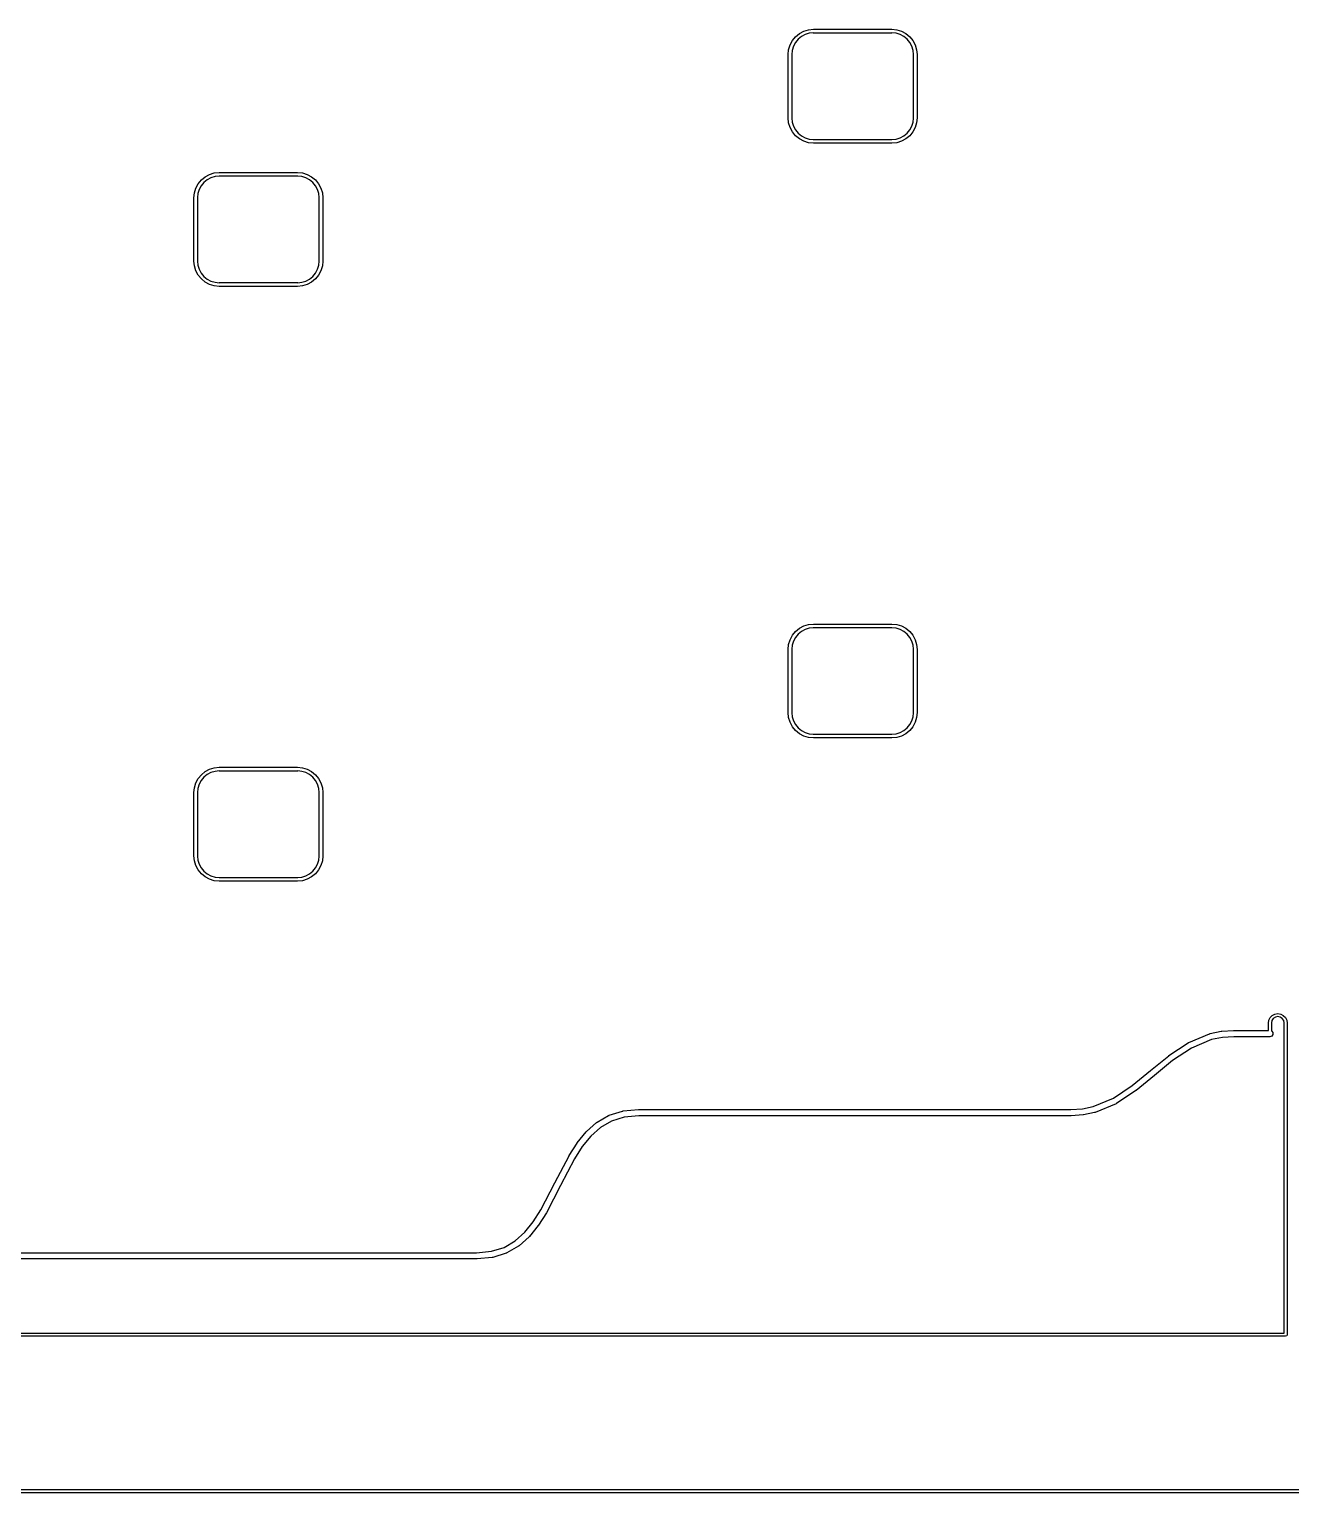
# Model space of a CAD drawing. Extents: x 1.73 to 7.01, y -9.23 to -0.73.
# Drawn here: x 3.312 to 4.898, y -9.226 to -7.386 of the extents above; entities that cross this region are included whole.
import ezdxf

# ---------------------------------------------------------------- set-up
doc = ezdxf.new("R2010")
doc.units = 0
doc.header["$MEASUREMENT"] = 0
doc.layers.add('BLACK', color=7, linetype='CONTINUOUS')

msp = doc.modelspace()

# ---------------------------------------------------------------- linework, layer by layer
at = {"layer": 'BLACK', "linetype": 'CONTINUOUS'}
for p, q in [((4.27132, -7.40004), (4.27529, -7.39521)), ((4.27853, -7.39845), (4.27514, -7.40259)), ((4.27529, -7.39521), (4.28012, -7.39124)), ((4.28267, -7.39506), (4.27853, -7.39845)), ((4.28012, -7.39124), (4.28563, -7.38829)), ((4.28739, -7.39254), (4.28267, -7.39506)), ((4.28563, -7.38829), (4.29161, -7.38648)), ((4.29251, -7.39098), (4.28739, -7.39254)), ((4.29161, -7.38648), (4.29783, -7.38587)), ((4.29758, -7.39048), (4.29251, -7.39098)), ((4.29783, -7.39059), (4.29758, -7.39048)), ((4.29783, -7.38587), (4.39626, -7.38587)), ((4.39626, -7.39059), (4.29783, -7.39059)), ((4.39626, -7.38587), (4.40248, -7.38648)), ((4.39652, -7.39048), (4.39626, -7.39059)), ((4.40159, -7.39098), (4.39652, -7.39048)), ((4.40671, -7.39254), (4.40159, -7.39098)), ((4.40248, -7.38648), (4.40846, -7.38829)), ((4.41143, -7.39506), (4.40671, -7.39254)), ((4.40846, -7.38829), (4.41398, -7.39124)), ((4.41556, -7.39845), (4.41143, -7.39506)), ((4.41398, -7.39124), (4.41881, -7.39521)), ((4.41896, -7.40259), (4.41556, -7.39845)), ((4.41881, -7.39521), (4.42278, -7.40004)), ((4.26594, -7.41776), (4.26656, -7.41153)), ((4.26656, -7.41153), (4.26837, -7.40555)), ((4.26837, -7.40555), (4.27132, -7.40004)), ((4.27106, -7.41243), (4.27056, -7.4175)), ((4.27262, -7.40731), (4.27106, -7.41243)), ((4.27514, -7.40259), (4.27262, -7.40731)), ((4.42148, -7.40731), (4.41896, -7.40259)), ((4.42303, -7.41243), (4.42148, -7.40731)), ((4.42278, -7.40004), (4.42572, -7.40555)), ((4.42353, -7.4175), (4.42303, -7.41243)), ((4.42572, -7.40555), (4.42754, -7.41153)), ((4.42754, -7.41153), (4.42815, -7.41776)), ((4.26594, -7.49721), (4.26594, -7.41776)), ((4.27056, -7.4175), (4.27067, -7.41776)), ((4.27067, -7.41776), (4.27067, -7.49721)), ((4.42343, -7.41776), (4.42353, -7.4175)), ((4.42343, -7.49721), (4.42343, -7.41776)), ((4.42815, -7.41776), (4.42815, -7.49721)), ((4.26656, -7.50343), (4.26594, -7.49721)), ((4.26837, -7.50942), (4.26656, -7.50343)), ((4.27067, -7.49721), (4.27056, -7.49747)), ((4.27056, -7.49747), (4.27106, -7.50254)), ((4.27106, -7.50254), (4.27262, -7.50766)), ((4.27262, -7.50766), (4.27514, -7.51238)), ((4.41896, -7.51238), (4.42148, -7.50766)), ((4.42148, -7.50766), (4.42303, -7.50254)), ((4.42303, -7.50254), (4.42353, -7.49747)), ((4.42353, -7.49747), (4.42343, -7.49721)), ((4.42754, -7.50343), (4.42572, -7.50942)), ((4.42815, -7.49721), (4.42754, -7.50343)), ((4.27132, -7.51493), (4.26837, -7.50942)), ((4.27529, -7.51976), (4.27132, -7.51493)), ((4.27514, -7.51238), (4.27853, -7.51651)), ((4.28012, -7.52373), (4.27529, -7.51976)), ((4.27853, -7.51651), (4.28267, -7.51991)), ((4.28563, -7.52667), (4.28012, -7.52373)), ((4.28267, -7.51991), (4.28739, -7.52243)), ((4.29161, -7.52849), (4.28563, -7.52667)), ((4.28739, -7.52243), (4.29251, -7.52398)), ((4.29251, -7.52398), (4.29758, -7.52448)), ((4.29758, -7.52448), (4.29783, -7.52438)), ((4.29783, -7.52438), (4.39626, -7.52438)), ((4.39626, -7.52438), (4.39652, -7.52448)), ((4.39652, -7.52448), (4.40159, -7.52398)), ((4.40159, -7.52398), (4.40671, -7.52243)), ((4.40846, -7.52667), (4.40248, -7.52849)), ((4.40671, -7.52243), (4.41143, -7.51991)), ((4.41398, -7.52373), (4.40846, -7.52667)), ((4.41143, -7.51991), (4.41556, -7.51651)), ((4.41881, -7.51976), (4.41398, -7.52373)), ((4.41556, -7.51651), (4.41896, -7.51238)), ((4.42278, -7.51493), (4.41881, -7.51976)), ((4.42572, -7.50942), (4.42278, -7.51493)), ((4.29783, -7.5291), (4.29161, -7.52849)), ((4.39626, -7.5291), (4.29783, -7.5291)), ((4.40248, -7.52849), (4.39626, -7.5291)), ((3.52133, -7.58567), (3.52427, -7.58016)), ((3.52427, -7.58016), (3.52824, -7.57532)), ((3.52809, -7.58271), (3.52557, -7.58743)), ((3.53149, -7.57857), (3.52809, -7.58271)), ((3.52824, -7.57532), (3.53307, -7.57136)), ((3.53562, -7.57518), (3.53149, -7.57857)), ((3.53307, -7.57136), (3.53858, -7.56841)), ((3.54034, -7.57265), (3.53562, -7.57518)), ((3.53858, -7.56841), (3.54457, -7.5666)), ((3.54546, -7.5711), (3.54034, -7.57265)), ((3.54457, -7.5666), (3.55079, -7.56598)), ((3.55053, -7.5706), (3.54546, -7.5711)), ((3.55079, -7.57071), (3.55053, -7.5706)), ((3.55079, -7.56598), (3.64921, -7.56598)), ((3.64921, -7.57071), (3.55079, -7.57071)), ((3.64921, -7.56598), (3.65543, -7.5666)), ((3.64947, -7.5706), (3.64921, -7.57071)), ((3.65454, -7.5711), (3.64947, -7.5706)), ((3.65966, -7.57265), (3.65454, -7.5711)), ((3.65543, -7.5666), (3.66142, -7.56841)), ((3.66438, -7.57518), (3.65966, -7.57265)), ((3.66142, -7.56841), (3.66693, -7.57136)), ((3.66851, -7.57857), (3.66438, -7.57518)), ((3.66693, -7.57136), (3.67176, -7.57532)), ((3.67191, -7.58271), (3.66851, -7.57857)), ((3.67176, -7.57532), (3.67573, -7.58016)), ((3.67443, -7.58743), (3.67191, -7.58271)), ((3.67573, -7.58016), (3.67867, -7.58567)), ((3.5189, -7.59787), (3.51951, -7.59165)), ((3.5189, -7.67733), (3.5189, -7.59787)), ((3.51951, -7.59165), (3.52133, -7.58567)), ((3.52402, -7.59255), (3.52352, -7.59762)), ((3.52352, -7.59762), (3.52362, -7.59787)), ((3.52362, -7.59787), (3.52362, -7.67733)), ((3.52557, -7.58743), (3.52402, -7.59255)), ((3.67598, -7.59255), (3.67443, -7.58743)), ((3.67648, -7.59762), (3.67598, -7.59255)), ((3.67638, -7.59787), (3.67648, -7.59762)), ((3.67638, -7.67733), (3.67638, -7.59787)), ((3.67867, -7.58567), (3.68049, -7.59165)), ((3.68049, -7.59165), (3.6811, -7.59787)), ((3.6811, -7.59787), (3.6811, -7.67733)), ((3.51951, -7.68355), (3.5189, -7.67733)), ((3.52133, -7.68953), (3.51951, -7.68355)), ((3.52427, -7.69505), (3.52133, -7.68953)), ((3.52362, -7.67733), (3.52352, -7.67759)), ((3.52352, -7.67759), (3.52402, -7.68265)), ((3.52402, -7.68265), (3.52557, -7.68778)), ((3.52557, -7.68778), (3.52809, -7.69249)), ((3.52809, -7.69249), (3.53149, -7.69663)), ((3.66851, -7.69663), (3.67191, -7.69249)), ((3.67191, -7.69249), (3.67443, -7.68778)), ((3.67443, -7.68778), (3.67598, -7.68265)), ((3.67867, -7.68953), (3.67573, -7.69505)), ((3.67598, -7.68265), (3.67648, -7.67759)), ((3.67648, -7.67759), (3.67638, -7.67733)), ((3.68049, -7.68355), (3.67867, -7.68953)), ((3.6811, -7.67733), (3.68049, -7.68355)), ((3.52824, -7.69988), (3.52427, -7.69505)), ((3.53307, -7.70384), (3.52824, -7.69988)), ((3.53149, -7.69663), (3.53562, -7.70003)), ((3.53858, -7.70679), (3.53307, -7.70384)), ((3.53562, -7.70003), (3.54034, -7.70255)), ((3.54457, -7.70861), (3.53858, -7.70679)), ((3.54034, -7.70255), (3.54546, -7.7041)), ((3.55079, -7.70922), (3.54457, -7.70861)), ((3.54546, -7.7041), (3.55053, -7.7046)), ((3.55053, -7.7046), (3.55079, -7.70449)), ((3.55079, -7.70449), (3.64921, -7.70449)), ((3.64921, -7.70922), (3.55079, -7.70922)), ((3.64921, -7.70449), (3.64947, -7.7046)), ((3.65543, -7.70861), (3.64921, -7.70922)), ((3.64947, -7.7046), (3.65454, -7.7041)), ((3.65454, -7.7041), (3.65966, -7.70255)), ((3.66142, -7.70679), (3.65543, -7.70861)), ((3.65966, -7.70255), (3.66438, -7.70003)), ((3.66693, -7.70384), (3.66142, -7.70679)), ((3.66438, -7.70003), (3.66851, -7.69663)), ((3.67176, -7.69988), (3.66693, -7.70384)), ((3.67573, -7.69505), (3.67176, -7.69988)), ((4.28563, -8.13632), (4.29161, -8.13451)), ((4.29161, -8.13451), (4.29783, -8.1339)), ((4.29783, -8.1339), (4.39626, -8.1339)), ((4.39626, -8.1339), (4.40248, -8.13451)), ((4.40248, -8.13451), (4.40846, -8.13632)), ((4.26837, -8.15358), (4.27132, -8.14807)), ((4.27132, -8.14807), (4.27529, -8.14324)), ((4.27514, -8.15062), (4.27262, -8.15534)), ((4.27853, -8.14649), (4.27514, -8.15062)), ((4.27529, -8.14324), (4.28012, -8.13927)), ((4.28267, -8.14309), (4.27853, -8.14649)), ((4.28012, -8.13927), (4.28563, -8.13632)), ((4.28739, -8.14057), (4.28267, -8.14309)), ((4.29251, -8.13901), (4.28739, -8.14057)), ((4.29758, -8.13852), (4.29251, -8.13901)), ((4.29783, -8.13862), (4.29758, -8.13852)), ((4.39626, -8.13862), (4.29783, -8.13862)), ((4.39652, -8.13852), (4.39626, -8.13862)), ((4.40159, -8.13901), (4.39652, -8.13852)), ((4.40671, -8.14057), (4.40159, -8.13901)), ((4.41143, -8.14309), (4.40671, -8.14057)), ((4.40846, -8.13632), (4.41398, -8.13927)), ((4.41556, -8.14649), (4.41143, -8.14309)), ((4.41398, -8.13927), (4.41881, -8.14324)), ((4.41896, -8.15062), (4.41556, -8.14649)), ((4.41881, -8.14324), (4.42278, -8.14807)), ((4.42148, -8.15534), (4.41896, -8.15062)), ((4.42278, -8.14807), (4.42572, -8.15358)), ((4.26594, -8.16579), (4.26656, -8.15957)), ((4.26594, -8.24524), (4.26594, -8.16579)), ((4.26656, -8.15957), (4.26837, -8.15358)), ((4.27106, -8.16046), (4.27056, -8.16553)), ((4.27056, -8.16553), (4.27067, -8.16579)), ((4.27067, -8.16579), (4.27067, -8.24524)), ((4.27262, -8.15534), (4.27106, -8.16046)), ((4.42303, -8.16046), (4.42148, -8.15534)), ((4.42353, -8.16553), (4.42303, -8.16046)), ((4.42343, -8.16579), (4.42353, -8.16553)), ((4.42343, -8.24524), (4.42343, -8.16579)), ((4.42572, -8.15358), (4.42754, -8.15957)), ((4.42754, -8.15957), (4.42815, -8.16579)), ((4.42815, -8.16579), (4.42815, -8.24524)), ((4.26656, -8.25146), (4.26594, -8.24524)), ((4.27067, -8.24524), (4.27056, -8.2455)), ((4.27056, -8.2455), (4.27106, -8.25057)), ((4.42303, -8.25057), (4.42353, -8.2455)), ((4.42353, -8.2455), (4.42343, -8.24524)), ((4.42815, -8.24524), (4.42754, -8.25146)), ((4.26837, -8.25745), (4.26656, -8.25146)), ((4.27132, -8.26296), (4.26837, -8.25745)), ((4.27106, -8.25057), (4.27262, -8.25569)), ((4.27529, -8.26779), (4.27132, -8.26296)), ((4.27262, -8.25569), (4.27514, -8.26041)), ((4.27514, -8.26041), (4.27853, -8.26454)), ((4.41556, -8.26454), (4.41896, -8.26041)), ((4.42278, -8.26296), (4.41881, -8.26779)), ((4.41896, -8.26041), (4.42148, -8.25569)), ((4.42148, -8.25569), (4.42303, -8.25057)), ((4.42572, -8.25745), (4.42278, -8.26296)), ((4.42754, -8.25146), (4.42572, -8.25745)), ((4.28012, -8.27176), (4.27529, -8.26779)), ((4.27853, -8.26454), (4.28267, -8.26794)), ((4.28563, -8.27471), (4.28012, -8.27176)), ((4.28267, -8.26794), (4.28739, -8.27046)), ((4.29161, -8.27652), (4.28563, -8.27471)), ((4.28739, -8.27046), (4.29251, -8.27202)), ((4.29783, -8.27713), (4.29161, -8.27652)), ((4.29251, -8.27202), (4.29758, -8.27251)), ((4.29758, -8.27251), (4.29783, -8.27241)), ((4.29783, -8.27241), (4.39626, -8.27241)), ((4.39626, -8.27713), (4.29783, -8.27713)), ((4.39626, -8.27241), (4.39652, -8.27251)), ((4.40248, -8.27652), (4.39626, -8.27713)), ((4.39652, -8.27251), (4.40159, -8.27202)), ((4.40159, -8.27202), (4.40671, -8.27046)), ((4.40846, -8.27471), (4.40248, -8.27652)), ((4.40671, -8.27046), (4.41143, -8.26794)), ((4.41398, -8.27176), (4.40846, -8.27471)), ((4.41143, -8.26794), (4.41556, -8.26454)), ((4.41881, -8.26779), (4.41398, -8.27176)), ((3.53307, -8.31939), (3.53858, -8.31644)), ((3.53858, -8.31644), (3.54457, -8.31463)), ((3.54546, -8.31913), (3.54034, -8.32069)), ((3.54457, -8.31463), (3.55079, -8.31402)), ((3.55053, -8.31863), (3.54546, -8.31913)), ((3.55079, -8.31874), (3.55053, -8.31863)), ((3.55079, -8.31402), (3.64921, -8.31402)), ((3.64921, -8.31874), (3.55079, -8.31874)), ((3.64921, -8.31402), (3.65543, -8.31463)), ((3.64947, -8.31863), (3.64921, -8.31874)), ((3.65454, -8.31913), (3.64947, -8.31863)), ((3.65966, -8.32069), (3.65454, -8.31913)), ((3.65543, -8.31463), (3.66142, -8.31644)), ((3.66142, -8.31644), (3.66693, -8.31939)), ((3.51951, -8.33968), (3.52133, -8.3337)), ((3.52133, -8.3337), (3.52427, -8.32819)), ((3.52557, -8.33546), (3.52402, -8.34058)), ((3.52427, -8.32819), (3.52824, -8.32336)), ((3.52809, -8.33074), (3.52557, -8.33546)), ((3.53149, -8.3266), (3.52809, -8.33074)), ((3.52824, -8.32336), (3.53307, -8.31939)), ((3.53562, -8.32321), (3.53149, -8.3266)), ((3.54034, -8.32069), (3.53562, -8.32321)), ((3.66438, -8.32321), (3.65966, -8.32069)), ((3.66851, -8.3266), (3.66438, -8.32321)), ((3.66693, -8.31939), (3.67176, -8.32336)), ((3.67191, -8.33074), (3.66851, -8.3266)), ((3.67176, -8.32336), (3.67573, -8.32819)), ((3.67443, -8.33546), (3.67191, -8.33074)), ((3.67598, -8.34058), (3.67443, -8.33546)), ((3.67573, -8.32819), (3.67867, -8.3337)), ((3.67867, -8.3337), (3.68049, -8.33968)), ((3.5189, -8.34591), (3.51951, -8.33968)), ((3.5189, -8.42536), (3.5189, -8.34591)), ((3.52402, -8.34058), (3.52352, -8.34565)), ((3.52352, -8.34565), (3.52362, -8.34591)), ((3.52362, -8.34591), (3.52362, -8.42536)), ((3.67648, -8.34565), (3.67598, -8.34058)), ((3.67638, -8.34591), (3.67648, -8.34565)), ((3.67638, -8.42536), (3.67638, -8.34591)), ((3.68049, -8.33968), (3.6811, -8.34591)), ((3.6811, -8.34591), (3.6811, -8.42536)), ((3.51951, -8.43158), (3.5189, -8.42536)), ((3.52362, -8.42536), (3.52352, -8.42562)), ((3.52352, -8.42562), (3.52402, -8.43069)), ((3.67598, -8.43069), (3.67648, -8.42562)), ((3.67648, -8.42562), (3.67638, -8.42536)), ((3.6811, -8.42536), (3.68049, -8.43158)), ((3.52133, -8.43756), (3.51951, -8.43158)), ((3.52427, -8.44308), (3.52133, -8.43756)), ((3.52402, -8.43069), (3.52557, -8.43581)), ((3.52824, -8.44791), (3.52427, -8.44308)), ((3.52557, -8.43581), (3.52809, -8.44053)), ((3.52809, -8.44053), (3.53149, -8.44466)), ((3.53307, -8.45188), (3.52824, -8.44791)), ((3.53149, -8.44466), (3.53562, -8.44806)), ((3.66438, -8.44806), (3.66851, -8.44466)), ((3.67176, -8.44791), (3.66693, -8.45188)), ((3.66851, -8.44466), (3.67191, -8.44053)), ((3.67573, -8.44308), (3.67176, -8.44791)), ((3.67191, -8.44053), (3.67443, -8.43581)), ((3.67443, -8.43581), (3.67598, -8.43069)), ((3.67867, -8.43756), (3.67573, -8.44308)), ((3.68049, -8.43158), (3.67867, -8.43756)), ((3.53858, -8.45482), (3.53307, -8.45188)), ((3.53562, -8.44806), (3.54034, -8.45058)), ((3.54457, -8.45664), (3.53858, -8.45482)), ((3.54034, -8.45058), (3.54546, -8.45213)), ((3.55079, -8.45725), (3.54457, -8.45664)), ((3.54546, -8.45213), (3.55053, -8.45263)), ((3.55053, -8.45263), (3.55079, -8.45253)), ((3.55079, -8.45253), (3.64921, -8.45253)), ((3.64921, -8.45725), (3.55079, -8.45725)), ((3.64921, -8.45253), (3.64947, -8.45263)), ((3.65543, -8.45664), (3.64921, -8.45725)), ((3.64947, -8.45263), (3.65454, -8.45213)), ((3.65454, -8.45213), (3.65966, -8.45058)), ((3.66142, -8.45482), (3.65543, -8.45664)), ((3.65966, -8.45058), (3.66438, -8.44806)), ((3.66693, -8.45188), (3.66142, -8.45482)), ((4.86976, -8.63564), (4.87034, -8.63199)), ((4.87034, -8.63199), (4.87202, -8.6287)), ((4.87202, -8.6287), (4.87463, -8.62608)), ((4.8759, -8.62996), (4.87416, -8.63257)), ((4.87463, -8.62608), (4.87792, -8.62441)), ((4.8785, -8.62822), (4.8759, -8.62996)), ((4.87792, -8.62441), (4.88157, -8.62383)), ((4.88157, -8.62761), (4.8785, -8.62822)), ((4.88157, -8.62383), (4.88522, -8.62441)), ((4.88464, -8.62822), (4.88157, -8.62761)), ((4.88725, -8.62996), (4.88464, -8.62822)), ((4.88522, -8.62441), (4.88851, -8.62608)), ((4.88899, -8.63257), (4.88725, -8.62996)), ((4.88851, -8.62608), (4.89113, -8.6287)), ((4.89113, -8.6287), (4.89281, -8.63199)), ((4.89281, -8.63199), (4.89338, -8.63564)), ((4.76953, -8.66011), (4.79572, -8.64918)), ((4.79572, -8.64918), (4.79611, -8.64915)), ((4.79611, -8.64915), (4.79645, -8.64896)), ((4.79645, -8.64896), (4.81057, -8.64605)), ((4.81057, -8.64605), (4.81084, -8.64608)), ((4.81084, -8.64608), (4.8111, -8.64598)), ((4.8111, -8.64598), (4.82599, -8.64499)), ((4.82599, -8.64499), (4.82612, -8.64503)), ((4.82612, -8.64503), (4.82625, -8.64499)), ((4.82625, -8.64499), (4.86976, -8.64499)), ((4.86976, -8.64499), (4.86976, -8.63564)), ((4.87416, -8.63257), (4.87359, -8.63539)), ((4.87359, -8.63539), (4.8737, -8.63564)), ((4.8737, -8.63564), (4.8737, -8.64562)), ((4.8737, -8.64562), (4.87404, -8.64574)), ((4.87404, -8.64574), (4.87547, -8.64771)), ((4.87547, -8.65014), (4.87404, -8.65211)), ((4.87547, -8.64771), (4.87547, -8.65014)), ((4.88955, -8.63539), (4.88899, -8.63257)), ((4.88945, -8.63564), (4.88955, -8.63539)), ((4.88945, -9.0256), (4.88945, -8.63564)), ((4.89338, -8.63564), (4.89338, -9.02757)), ((4.74474, -8.67656), (4.76886, -8.66047)), ((4.77292, -8.66723), (4.74927, -8.683)), ((4.76886, -8.66047), (4.76924, -8.66036)), ((4.76924, -8.66036), (4.76953, -8.66011)), ((4.79841, -8.65659), (4.77292, -8.66723)), ((4.81189, -8.65382), (4.79841, -8.65659)), ((4.82638, -8.65286), (4.81189, -8.65382)), ((4.87173, -8.65286), (4.82638, -8.65286)), ((4.87404, -8.65211), (4.87173, -8.65286)), ((4.7214, -8.69558), (4.74444, -8.67678)), ((4.74927, -8.683), (4.72638, -8.70168)), ((4.74444, -8.67678), (4.74462, -8.67671)), ((4.74462, -8.67671), (4.74474, -8.67656)), ((4.69851, -8.71425), (4.7214, -8.69558)), ((4.72638, -8.70168), (4.70334, -8.72047)), ((4.72638, -8.70168), (4.72638, -8.70168)), ((4.67486, -8.73003), (4.69851, -8.71425)), ((4.70304, -8.7207), (4.67891, -8.73679)), ((4.70316, -8.72054), (4.70304, -8.7207)), ((4.70334, -8.72047), (4.70316, -8.72054)), ((4.63589, -8.74344), (4.64937, -8.74066)), ((4.64937, -8.74066), (4.67486, -8.73003)), ((4.67824, -8.73715), (4.65205, -8.74807)), ((4.67854, -8.73689), (4.67824, -8.73715)), ((4.67891, -8.73679), (4.67854, -8.73689)), ((4.02509, -8.76093), (4.02546, -8.76077)), ((4.02546, -8.76077), (4.02573, -8.76046)), ((4.02573, -8.76046), (4.04033, -8.75198)), ((4.04391, -8.75901), (4.03003, -8.76707)), ((4.04033, -8.75198), (4.04077, -8.75189)), ((4.04077, -8.75189), (4.04113, -8.75163)), ((4.04113, -8.75163), (4.05791, -8.74636)), ((4.05987, -8.754), (4.04391, -8.75901)), ((4.05791, -8.74636), (4.05834, -8.74637)), ((4.05834, -8.74637), (4.05872, -8.7462)), ((4.05872, -8.7462), (4.07785, -8.74441)), ((4.0784, -8.75227), (4.05987, -8.754)), ((4.07785, -8.74441), (4.07804, -8.74445)), ((4.07804, -8.74445), (4.07822, -8.7444)), ((4.07822, -8.7444), (4.6214, -8.7444)), ((4.62153, -8.75227), (4.0784, -8.75227)), ((4.6214, -8.7444), (4.63589, -8.74344)), ((4.62166, -8.75223), (4.62153, -8.75227)), ((4.62179, -8.75226), (4.62166, -8.75223)), ((4.63668, -8.75127), (4.62179, -8.75226)), ((4.63694, -8.75117), (4.63668, -8.75127)), ((4.63721, -8.7512), (4.63694, -8.75117)), ((4.65133, -8.7483), (4.63721, -8.7512)), ((4.65167, -8.7481), (4.65133, -8.7483)), ((4.65205, -8.74807), (4.65167, -8.7481)), ((4.00085, -8.78637), (4.01195, -8.7727)), ((4.01787, -8.77791), (4.0071, -8.79116)), ((4.01195, -8.7727), (4.01223, -8.77253)), ((4.01223, -8.77253), (4.01239, -8.77224)), ((4.01239, -8.77224), (4.02509, -8.76093)), ((4.03003, -8.76707), (4.01787, -8.77791)), ((3.99071, -8.80222), (4.00059, -8.78674)), ((4.0071, -8.79116), (3.99744, -8.80631)), ((4.00059, -8.78674), (4.00077, -8.78659)), ((4.00077, -8.78659), (4.00085, -8.78637)), ((3.97285, -8.83658), (3.99053, -8.80252)), ((3.99744, -8.80631), (3.97984, -8.84021)), ((3.99053, -8.80252), (3.99066, -8.8024)), ((3.99066, -8.8024), (3.99071, -8.80222)), ((3.95526, -8.87048), (3.97285, -8.83658)), ((3.97984, -8.84021), (3.96217, -8.87426)), ((3.94559, -8.88562), (3.95526, -8.87048)), ((3.93483, -8.89887), (3.94559, -8.88562)), ((3.96199, -8.87456), (3.95211, -8.89005)), ((3.96204, -8.87439), (3.96199, -8.87456)), ((3.96217, -8.87426), (3.96204, -8.87439)), ((3.92267, -8.90971), (3.93483, -8.89887)), ((3.94031, -8.90454), (3.92761, -8.91585)), ((3.94047, -8.90426), (3.94031, -8.90454)), ((3.94074, -8.90408), (3.94047, -8.90426)), ((3.95185, -8.89041), (3.94074, -8.90408)), ((3.95193, -8.8902), (3.95185, -8.89041)), ((3.95211, -8.89005), (3.95193, -8.8902)), ((2.6191, -8.92452), (3.8743, -8.92452)), ((3.8743, -8.92452), (3.89283, -8.92278)), ((3.89283, -8.92278), (3.90879, -8.91777)), ((3.91156, -8.92516), (3.89479, -8.93042)), ((3.90879, -8.91777), (3.92267, -8.90971)), ((3.91193, -8.9249), (3.91156, -8.92516)), ((3.91236, -8.9248), (3.91193, -8.9249)), ((3.92697, -8.91632), (3.91236, -8.9248)), ((3.92724, -8.91602), (3.92697, -8.91632)), ((3.92761, -8.91585), (3.92724, -8.91602)), ((3.87448, -8.93239), (2.61888, -8.93239)), ((3.87466, -8.93233), (3.87448, -8.93239)), ((3.87485, -8.93237), (3.87466, -8.93233)), ((3.89397, -8.93058), (3.87485, -8.93237)), ((3.89436, -8.93042), (3.89397, -8.93058)), ((3.89479, -8.93042), (3.89436, -8.93042)), ((4.89142, -9.02953), (2.23, -9.02953)), ((2.23197, -9.0256), (4.88945, -9.0256)), ((4.89281, -9.02896), (4.89142, -9.02953)), ((4.89338, -9.02757), (4.89281, -9.02896)), ((7.00716, -9.22639), (1.72842, -9.22639)), ((1.73039, -9.22245), (7.00519, -9.22245))]:
    msp.add_line(p, q, dxfattribs=at)

doc.saveas('drawing.dxf')
